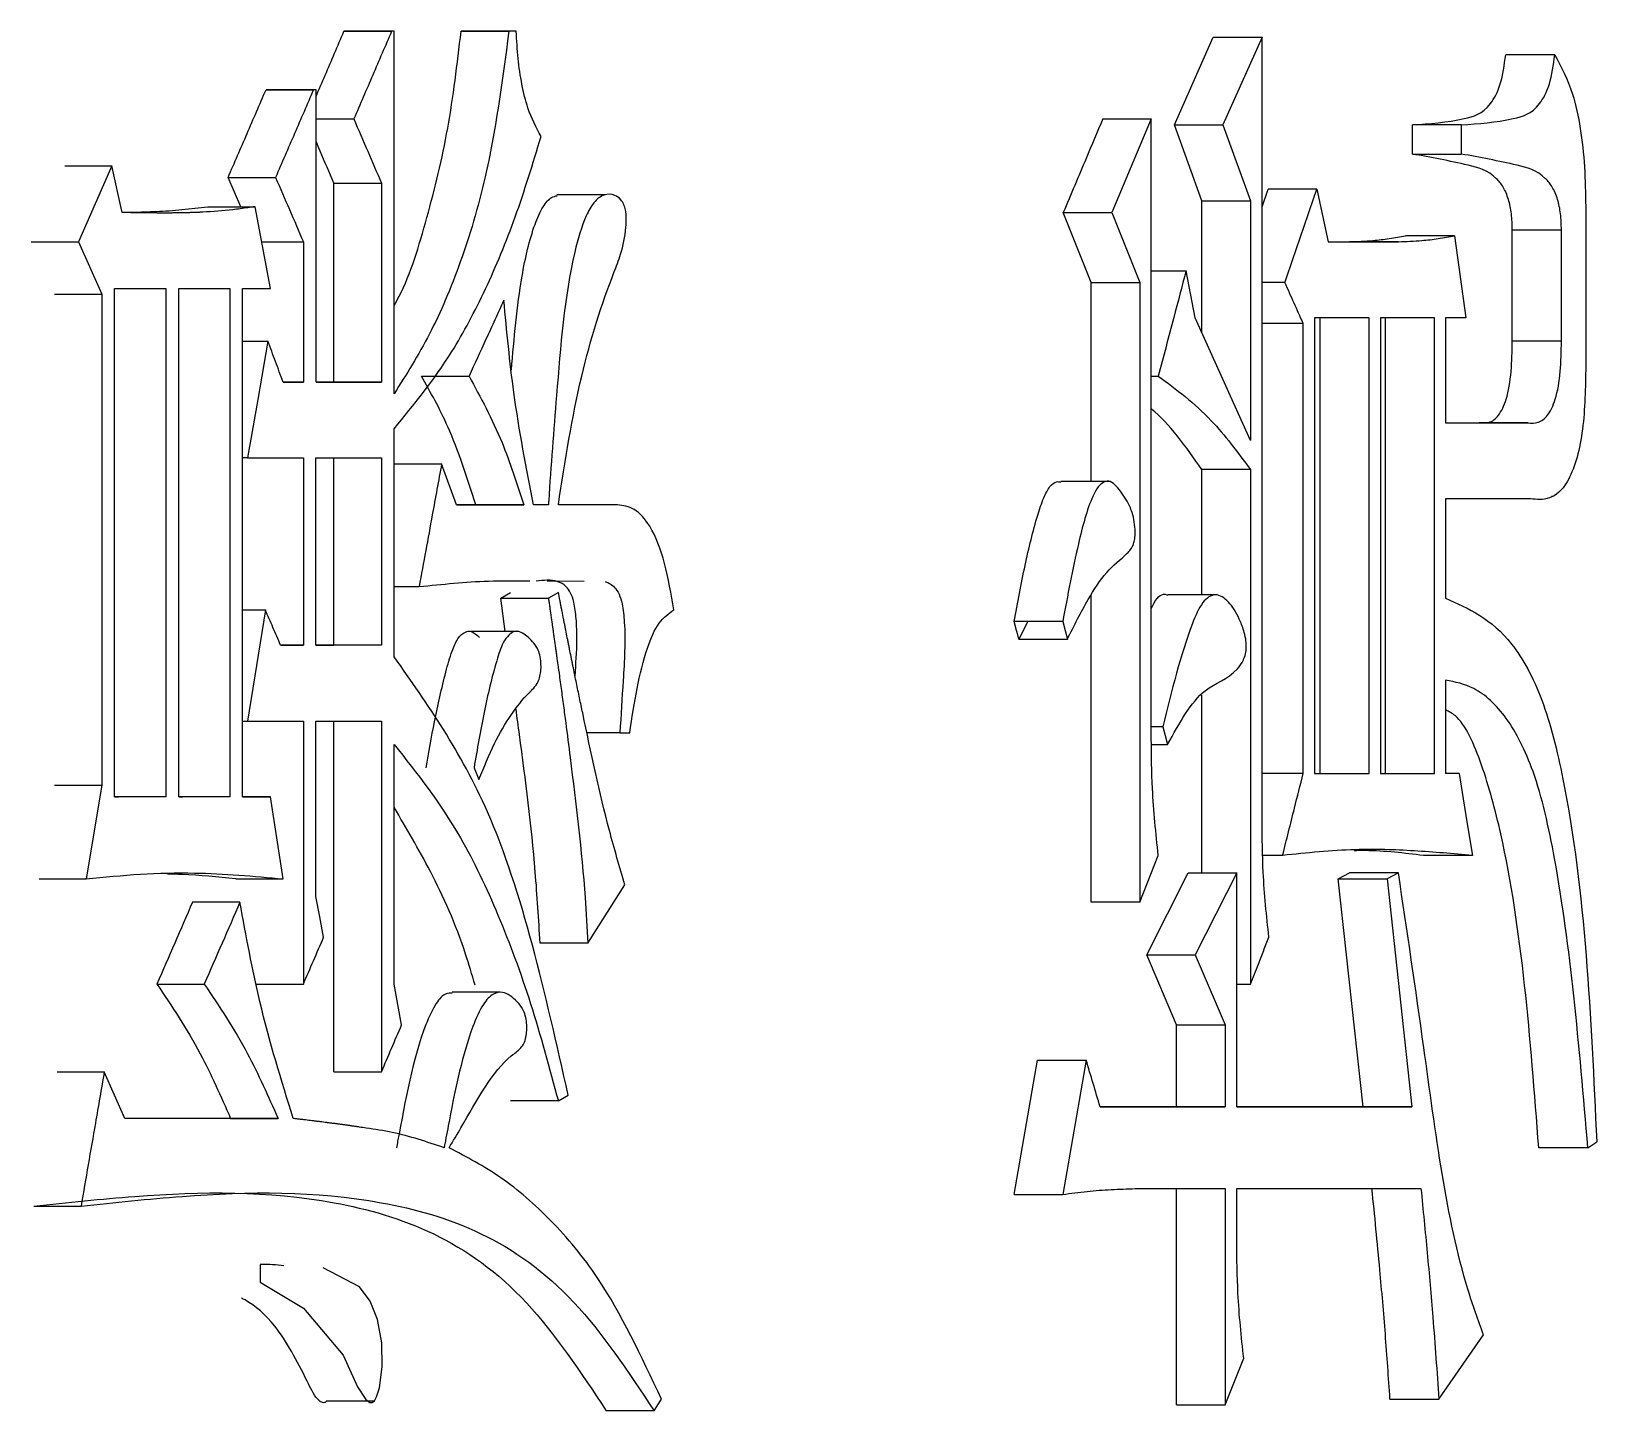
# Model space of a CAD drawing. Header units: millimetres. Extents: x 2371 to 4515, y 843 to 2359.
# Drawn here: x 3292.694 to 3295.591, y 1072.162 to 1074.715 of the extents above; entities that cross this region are included whole.
import ezdxf

# ---------------------------------------------------------------- set-up
doc = ezdxf.new("R2010")
doc.units = ezdxf.units.MM

msp = doc.modelspace()

# ---------------------------------------------------------------- linework, layer by layer
at = {"color": 7, "linetype": 'Continuous', "lineweight": 25}
for p, q in [((3293.2729, 1074.7147), (3293.3609, 1074.7147)), ((3293.2775, 1074.7147), (3293.2729, 1074.7147)), ((3293.3656, 1074.7147), (3293.2775, 1074.7147)), ((3293.3656, 1074.7147), (3293.3609, 1074.7147)), ((3293.3656, 1074.0441), (3293.3656, 1074.7147)), ((3293.5917, 1074.7147), (3293.5033, 1074.7147)), ((3293.5917, 1074.7147), (3293.5779, 1074.7147)), ((3294.8093, 1074.5417), (3294.8814, 1074.704)), ((3294.8814, 1074.704), (3294.9716, 1074.704)), ((3294.9716, 1074.704), (3294.8993, 1074.5417)), ((3294.9715, 1073.2544), (3294.9716, 1074.704)), ((3295.5132, 1074.6715), (3295.4224, 1074.6715)), ((3293.1286, 1074.6066), (3293.2165, 1074.6066)), ((3293.1333, 1074.6066), (3293.1286, 1074.6066)), ((3293.2212, 1074.6066), (3293.1333, 1074.6066)), ((3293.2212, 1074.6066), (3293.2165, 1074.6066)), ((3293.2212, 1074.0657), (3293.2212, 1074.6066)), ((3293.2212, 1074.5525), (3293.2912, 1074.5525)), ((3294.6769, 1074.5525), (3294.7667, 1074.5525)), ((3294.7667, 1074.5525), (3294.6936, 1074.3794)), ((3294.7667, 1073.4059), (3294.7667, 1074.5525)), ((3294.8093, 1074.5417), (3294.8993, 1074.5417)), ((3294.8602, 1074.4011), (3294.8093, 1074.5417)), ((3294.8993, 1074.5417), (3294.9503, 1074.4011)), ((3295.3403, 1074.5417), (3295.2497, 1074.5417)), ((3295.2497, 1074.4876), (3295.2497, 1074.5417)), ((3295.3403, 1074.5417), (3295.3403, 1074.4876)), ((3292.7563, 1074.4659), (3292.8436, 1074.4659)), ((3292.8436, 1074.4659), (3292.7816, 1074.3253)), ((3292.8627, 1074.3794), (3292.8436, 1074.4659)), ((3295.2497, 1074.4876), (3295.3403, 1074.4876)), ((3293.0584, 1074.4443), (3293.1462, 1074.4443)), ((3293.0819, 1074.3902), (3293.0584, 1074.4443)), ((3293.2543, 1074.4335), (3293.3423, 1074.4335)), ((3293.2543, 1074.0657), (3293.2543, 1074.4335)), ((3293.3423, 1074.4335), (3293.3423, 1074.0657)), ((3293.7562, 1074.4119), (3293.667, 1074.4119)), ((3294.8602, 1074.1578), (3294.8602, 1074.4011)), ((3294.9503, 1074.4011), (3294.9503, 1073.9576)), ((3294.9716, 1074.3899), (3294.9827, 1074.4227)), ((3295.073, 1074.4227), (3294.9827, 1074.4227)), ((3292.961, 1074.384), (3293.0209, 1074.3902)), ((3293.0209, 1074.3902), (3293.1086, 1074.3902)), ((3293.1368, 1074.2388), (3293.1086, 1074.3902)), ((3294.6038, 1074.3794), (3294.6936, 1074.3794)), ((3294.6554, 1074.2496), (3294.6038, 1074.3794)), ((3294.6936, 1074.3794), (3294.7453, 1074.2496)), ((3295.5704, 1074.3903), (3295.5704, 1074.0874)), ((3295.5255, 1074.347), (3295.4346, 1074.347)), ((3295.4346, 1074.1415), (3295.4346, 1074.347)), ((3295.5255, 1074.1415), (3295.5255, 1074.347)), ((3292.6943, 1074.3253), (3292.7816, 1074.3253)), ((3292.7816, 1074.3253), (3292.8246, 1074.228)), ((3293.1207, 1074.3253), (3293.1978, 1074.3253)), ((3293.1978, 1074.3253), (3293.1978, 1074.0657)), ((3295.094, 1074.3254), (3295.2239, 1074.3254)), ((3295.094, 1074.3254), (3295.1335, 1074.3254)), ((3295.2239, 1074.3254), (3295.1335, 1074.3254)), ((3295.3279, 1074.3362), (3295.2373, 1074.3362)), ((3294.7667, 1074.2713), (3294.831, 1074.2713)), ((3294.8481, 1074.1847), (3294.831, 1074.2713)), ((3292.8484, 1073.2977), (3292.8484, 1074.2388)), ((3292.8484, 1074.2388), (3292.9434, 1074.2388)), ((3292.9434, 1074.2388), (3292.9434, 1073.2977)), ((3292.9671, 1073.2977), (3292.9671, 1074.2388)), ((3292.9671, 1074.2388), (3293.0616, 1074.2388)), ((3293.0616, 1074.2388), (3293.0615, 1073.2977)), ((3293.0851, 1074.2388), (3293.1368, 1074.2388)), ((3293.0851, 1073.2977), (3293.0851, 1074.2388)), ((3294.6554, 1074.2496), (3294.7453, 1074.2496)), ((3294.6554, 1073.8818), (3294.6554, 1074.2496)), ((3294.7453, 1074.2496), (3294.7452, 1073.103)), ((3295.0139, 1074.2496), (3294.9716, 1074.2496)), ((3294.9503, 1073.9576), (3294.8481, 1074.1847)), ((3295.0477, 1074.1739), (3294.9716, 1074.1739)), ((3295.0477, 1073.341), (3295.0477, 1074.1739)), ((3295.1696, 1074.1847), (3295.0688, 1074.1847)), ((3295.0688, 1074.1847), (3295.0688, 1073.341)), ((3295.0792, 1073.341), (3295.0792, 1074.1847)), ((3295.1696, 1073.341), (3295.1696, 1074.1847)), ((3295.2905, 1074.1847), (3295.1905, 1074.1847)), ((3295.1905, 1074.1847), (3295.1905, 1073.341)), ((3295.2, 1073.341), (3295.2, 1074.1847)), ((3295.2905, 1073.341), (3295.2905, 1074.1847)), ((3295.3486, 1074.1847), (3295.3113, 1074.1847)), ((3295.3113, 1074.1847), (3295.3113, 1073.99)), ((3293.0851, 1074.1414), (3293.1321, 1074.1414)), ((3295.5255, 1074.1415), (3295.4346, 1074.1415)), ((3293.1978, 1074.0657), (3293.1603, 1074.0657)), ((3293.1603, 1074.0657), (3293.1978, 1074.0657)), ((3293.3423, 1074.0657), (3293.2212, 1074.0657)), ((3293.2212, 1074.0657), (3293.2543, 1074.0657)), ((3293.2543, 1074.0657), (3293.3423, 1074.0657)), ((3294.7667, 1074.0765), (3294.7796, 1074.0765)), ((3293.3656, 1073.5573), (3293.3656, 1073.9792)), ((3295.3113, 1073.99), (3295.464, 1073.99)), ((3295.3113, 1073.99), (3295.3732, 1073.99)), ((3295.464, 1073.99), (3295.3732, 1073.99)), ((3293.0945, 1073.9251), (3293.0851, 1073.9251)), ((3293.0945, 1073.9251), (3293.1978, 1073.9251)), ((3293.1978, 1073.9251), (3293.1978, 1073.5789)), ((3293.2211, 1073.5789), (3293.2211, 1073.9251)), ((3293.2211, 1073.9251), (3293.3423, 1073.9251)), ((3293.2543, 1073.5789), (3293.2543, 1073.9251)), ((3293.3423, 1073.9251), (3293.3423, 1073.5789)), ((3293.3656, 1073.9143), (3293.4535, 1073.9143)), ((3293.4813, 1073.8385), (3293.4535, 1073.9143)), ((3294.6897, 1073.8818), (3294.5992, 1073.8818)), ((3294.9503, 1073.9035), (3294.8602, 1073.9035)), ((3294.8602, 1073.6717), (3294.8602, 1073.9035)), ((3294.9503, 1073.9035), (3294.9503, 1072.9516)), ((3295.5071, 1073.8547), (3295.5105, 1073.8547)), ((3293.4812, 1073.8385), (3293.517, 1073.8385)), ((3293.6054, 1073.8385), (3293.4813, 1073.8385)), ((3293.517, 1073.8385), (3293.6054, 1073.8385)), ((3293.6513, 1073.8385), (3293.6238, 1073.8385)), ((3293.7788, 1073.8385), (3293.6696, 1073.8385)), ((3293.7788, 1073.8385), (3293.6902, 1073.8386)), ((3295.4681, 1073.8494), (3295.3113, 1073.8494)), ((3295.3113, 1073.8494), (3295.3113, 1073.6655)), ((3295.4681, 1073.8494), (3295.3773, 1073.8494)), ((3293.3656, 1073.6871), (3293.4119, 1073.6871)), ((3293.6486, 1073.698), (3293.7171, 1073.6969)), ((3293.5628, 1073.6655), (3293.5811, 1073.6763)), ((3293.5714, 1073.6041), (3293.5628, 1073.6655)), ((3293.5628, 1073.6655), (3293.6512, 1073.6655)), ((3293.6695, 1073.6763), (3293.6512, 1073.6655)), ((3294.6554, 1073.103), (3294.6554, 1073.6711)), ((3294.8875, 1073.6717), (3294.797, 1073.6717)), ((3293.0851, 1073.6438), (3293.1274, 1073.6438)), ((3294.6028, 1073.6222), (3294.5131, 1073.6222)), ((3294.5375, 1073.6215), (3294.5218, 1073.5898)), ((3293.5962, 1073.6041), (3293.5072, 1073.6041)), ((3294.5218, 1073.5898), (3294.6114, 1073.5898)), ((3293.1978, 1073.5789), (3293.1556, 1073.5789)), ((3293.1556, 1073.5789), (3293.1978, 1073.5789)), ((3293.3423, 1073.5789), (3293.2211, 1073.5789)), ((3293.2211, 1073.5789), (3293.2543, 1073.5789)), ((3293.3423, 1073.5789), (3293.2543, 1073.5789)), ((3295.3113, 1073.5141), (3295.3113, 1073.341)), ((3294.8602, 1073.1571), (3294.8602, 1073.486)), ((3293.0851, 1073.4383), (3293.0945, 1073.4383)), ((3293.0945, 1073.4383), (3293.1978, 1073.4383)), ((3293.1978, 1073.4383), (3293.1977, 1072.9515)), ((3293.2211, 1073.4383), (3293.3423, 1073.4383)), ((3293.2211, 1073.1138), (3293.2211, 1073.4383)), ((3293.2543, 1072.7893), (3293.2543, 1073.4383)), ((3293.3423, 1073.4383), (3293.3423, 1072.7893)), ((3293.7834, 1073.4167), (3293.7229, 1073.4167)), ((3293.7834, 1073.4167), (3293.8015, 1073.4167)), ((3294.7882, 1073.4275), (3294.7667, 1073.4275)), ((3293.3655, 1072.9515), (3293.3656, 1073.395)), ((3294.767, 1073.3951), (3294.7968, 1073.3951)), ((3293.5135, 1073.3518), (3293.5227, 1073.3302)), ((3295.0477, 1073.341), (3294.9715, 1073.341)), ((3295.0688, 1073.341), (3295.1696, 1073.341)), ((3295.0688, 1073.341), (3295.0792, 1073.341)), ((3295.0792, 1073.341), (3295.1696, 1073.341)), ((3295.1905, 1073.341), (3295.2905, 1073.341)), ((3295.1905, 1073.341), (3295.2, 1073.341)), ((3295.2, 1073.341), (3295.2905, 1073.341)), ((3295.3362, 1073.341), (3295.3113, 1073.341)), ((3295.3362, 1073.341), (3295.3113, 1073.341)), ((3292.8246, 1073.3193), (3292.7959, 1073.1462)), ((3292.9434, 1073.2977), (3292.8484, 1073.2977)), ((3292.8484, 1073.2977), (3292.8559, 1073.2977)), ((3292.9434, 1073.2977), (3292.8559, 1073.2977)), ((3293.0615, 1073.2977), (3292.9671, 1073.2977)), ((3292.9671, 1073.2977), (3292.9739, 1073.2977)), ((3293.0615, 1073.2977), (3292.9739, 1073.2977)), ((3293.1368, 1073.2977), (3293.0851, 1073.2977)), ((3293.0851, 1073.2977), (3293.1368, 1073.2977)), ((3293.1603, 1073.1462), (3293.1368, 1073.2977)), ((3294.7452, 1073.103), (3294.7796, 1073.1895)), ((3295.0097, 1073.1895), (3294.973, 1073.1895)), ((3295.361, 1073.1895), (3295.2703, 1073.1895)), ((3294.7581, 1073.0056), (3294.8348, 1073.1571)), ((3294.9248, 1073.1571), (3294.8481, 1073.0056)), ((3294.9248, 1072.7244), (3294.9248, 1073.1571)), ((3295.1126, 1073.1463), (3295.1335, 1073.1571)), ((3295.2239, 1073.1571), (3295.1335, 1073.1571)), ((3295.2239, 1073.1571), (3295.203, 1073.1463)), ((3292.7086, 1073.1462), (3292.7959, 1073.1462)), ((3293.0725, 1073.1462), (3293.1603, 1073.1462)), ((3293.7242, 1073.0273), (3293.7924, 1073.1354)), ((3295.1126, 1073.1463), (3295.203, 1073.1463)), ((3295.1584, 1072.7244), (3295.1126, 1073.1463)), ((3295.203, 1073.1463), (3295.2489, 1072.7244)), ((3293.0804, 1073.103), (3292.9927, 1073.103)), ((3294.7452, 1073.103), (3294.6554, 1073.103)), ((3293.7242, 1073.0273), (3293.6357, 1073.0273)), ((3294.7581, 1073.0056), (3294.8481, 1073.0056)), ((3294.8135, 1072.8758), (3294.7581, 1073.0056)), ((3294.8481, 1073.0056), (3294.9036, 1072.8758)), ((3293.5618, 1072.9365), (3293.473, 1072.9365)), ((3294.9248, 1072.9516), (3294.9503, 1072.9516)), ((3294.8135, 1072.8758), (3294.9036, 1072.8758)), ((3294.8135, 1072.7244), (3294.8135, 1072.8758)), ((3294.9036, 1072.8758), (3294.9036, 1072.7244)), ((3294.5131, 1072.5621), (3294.5563, 1072.8109)), ((3294.5563, 1072.8109), (3294.6461, 1072.8109)), ((3294.6461, 1072.8109), (3294.6028, 1072.5621)), ((3292.742, 1072.7893), (3292.8293, 1072.7893)), ((3292.8674, 1072.7027), (3292.8293, 1072.7893)), ((3293.6695, 1072.7352), (3293.6877, 1072.746)), ((3294.9036, 1072.7244), (3294.672, 1072.7244)), ((3294.672, 1072.7244), (3294.8135, 1072.7244)), ((3294.8135, 1072.7244), (3294.9036, 1072.7244)), ((3295.2489, 1072.7244), (3294.9248, 1072.7244)), ((3294.9248, 1072.7244), (3295.1584, 1072.7244)), ((3295.1584, 1072.7244), (3295.2489, 1072.7244)), ((3293.1509, 1072.7027), (3292.8674, 1072.7027)), ((3293.0631, 1072.7027), (3292.8674, 1072.7027)), ((3293.0631, 1072.7027), (3293.1509, 1072.7027)), ((3295.5745, 1072.6487), (3295.4836, 1072.6487)), ((3295.5745, 1072.6487), (3295.5908, 1072.6595)), ((3294.5131, 1072.5621), (3294.6028, 1072.5621)), ((3294.7366, 1072.5729), (3294.9035, 1072.5729)), ((3294.8135, 1072.1727), (3294.8135, 1072.5729)), ((3294.9035, 1072.5729), (3294.9035, 1072.1727)), ((3294.9248, 1072.5729), (3295.2656, 1072.573)), ((3294.9248, 1072.4756), (3294.9248, 1072.5729)), ((3292.6991, 1072.5404), (3292.7864, 1072.5404)), ((3293.118, 1072.4323), (3293.118, 1072.3998)), ((3293.1625, 1072.4341), (3293.162, 1072.4341)), ((3295.2988, 1072.1835), (3295.3814, 1072.3022)), ((3294.9035, 1072.1727), (3294.9376, 1072.2592)), ((3293.2415, 1072.1805), (3293.33, 1072.1805)), ((3295.2083, 1072.1835), (3295.2988, 1072.1835)), ((3293.8469, 1072.162), (3293.7582, 1072.162))]:
    msp.add_line(p, q, dxfattribs=at)
at = {"color": 7, "linetype": 'Continuous', "lineweight": 25, "flags": 128}
for points in [[(3293.4896, 1074.7147), (3293.519, 1074.7147), (3293.5779, 1074.7147)], [(3293.5033, 1074.7147), (3293.4987, 1074.7147), (3293.4956, 1074.7147), (3293.4926, 1074.7147), (3293.4896, 1074.7147)], [(3294.8602, 1074.4011), (3294.9053, 1074.4011), (3294.9503, 1074.4011)], [(3295.073, 1074.4227), (3295.0835, 1074.374), (3295.094, 1074.3254)], [(3295.3279, 1074.3362), (3295.3382, 1074.2605), (3295.3486, 1074.1847)], [(3292.7372, 1074.228), (3292.7809, 1074.228), (3292.8246, 1074.228)], [(3292.8246, 1074.228), (3292.8246, 1073.7736), (3292.8246, 1073.3193)], [(3293.1321, 1074.1414), (3293.1133, 1074.0332), (3293.0945, 1073.9251)], [(3293.1274, 1073.6438), (3293.111, 1073.5411), (3293.0945, 1073.4383)], [(3294.5218, 1073.5898), (3294.5196, 1073.5979), (3294.5174, 1073.6061), (3294.5131, 1073.6222)], [(3294.6028, 1073.6222), (3294.6071, 1073.606), (3294.6114, 1073.5898)], [(3294.7882, 1073.4275), (3294.7925, 1073.4113), (3294.7968, 1073.3951)], [(3295.3362, 1073.341), (3295.3438, 1073.2944), (3295.3514, 1073.2478), (3295.361, 1073.1895)], [(3292.7372, 1073.3193), (3292.759, 1073.3193), (3292.7809, 1073.3193), (3292.8027, 1073.3193), (3292.8246, 1073.3193)], [(3294.8348, 1073.1571), (3294.8575, 1073.1571), (3294.8912, 1073.1571), (3294.9248, 1073.1571)], [(3293.2352, 1073.0381), (3293.2282, 1073.0759), (3293.2211, 1073.1138)], [(3292.9268, 1072.9515), (3292.9489, 1072.9515), (3292.971, 1072.9515), (3293.0144, 1072.9515)], [(3293.1099, 1072.9515), (3293.1321, 1072.9515), (3293.1543, 1072.9515), (3293.1977, 1072.9515)], [(3293.3795, 1072.8758), (3293.3725, 1072.9137), (3293.3655, 1072.9515)], [(3293.2543, 1072.7893), (3293.2765, 1072.7893), (3293.2988, 1072.7893), (3293.3423, 1072.7893)], [(3293.6695, 1072.7352), (3293.633, 1072.7352), (3293.607, 1072.7352), (3293.581, 1072.7352)], [(3293.118, 1072.3998), (3293.1982, 1072.3516), (3293.2712, 1072.265), (3293.2976, 1072.2063), (3293.3132, 1072.1824), (3293.3205, 1072.1771), (3293.325, 1072.177), (3293.3292, 1072.1801), (3293.3333, 1072.1874), (3293.3385, 1072.2043), (3293.3436, 1072.2434), (3293.343, 1072.2877), (3293.3351, 1072.3308), (3293.3215, 1072.3648), (3293.3016, 1072.3914), (3293.2344, 1072.4265), (3293.2344, 1072.4265)], [(3293.8469, 1072.162), (3293.8536, 1072.1727), (3293.8604, 1072.1835)], [(3294.8135, 1072.1727), (3294.836, 1072.1727), (3294.8585, 1072.1727), (3294.881, 1072.1727), (3294.9035, 1072.1727)]]:
    msp.add_lwpolyline(points, dxfattribs=at)
at = {"color": 7, "linetype": 'Continuous', "lineweight": 25}
for points, knots in [([(3293.2212, 1074.5942), (3293.2268, 1074.6074), (3293.2441, 1074.6475), (3293.2613, 1074.6877), (3293.2729, 1074.7147)], [0, 0, 0, 0, 0.326762, 1, 1, 1, 1]), ([(3293.3609, 1074.7147), (3293.3493, 1074.6877), (3293.3261, 1074.6336), (3293.3028, 1074.5795), (3293.2912, 1074.5525)], [0, 0, 0, 0, 0.5, 1, 1, 1, 1]), ([(3293.5779, 1074.7147), (3293.5657, 1074.6219), (3293.5456, 1074.4699), (3293.4902, 1074.2857), (3293.4333, 1074.1508), (3293.388, 1074.0795), (3293.3656, 1074.0441)], [0, 0, 0, 0, 0.347456, 0.568585, 0.785979, 1, 1, 1, 1]), ([(3293.3656, 1074.2069), (3293.3688, 1074.2128), (3293.3938, 1074.2579), (3293.4278, 1074.37), (3293.4681, 1074.5335), (3293.4824, 1074.6541), (3293.4896, 1074.7147)], [0, 0, 0, 0, 0.046421, 0.359328, 0.677626, 1, 1, 1, 1]), ([(3293.6375, 1074.5201), (3293.6287, 1074.5366), (3293.614, 1074.5641), (3293.6016, 1074.6165), (3293.5942, 1074.6644), (3293.5925, 1074.6979), (3293.5917, 1074.7147)], [0, 0, 0, 0, 0.330678, 0.55099, 0.77457, 1, 1, 1, 1]), ([(3295.2497, 1074.5417), (3295.2816, 1074.5439), (3295.3301, 1074.5471), (3295.3875, 1074.5644), (3295.4147, 1074.6148), (3295.4198, 1074.6523), (3295.4224, 1074.6715)], [0, 0, 0, 0, 0.4926757, 0.7494269, 0.8720119, 1, 1, 1, 1]), ([(3295.3403, 1074.5417), (3295.3722, 1074.5439), (3295.4208, 1074.5471), (3295.4783, 1074.5644), (3295.5055, 1074.6148), (3295.5106, 1074.6523), (3295.5132, 1074.6715)], [0, 0, 0, 0, 0.492785, 0.749576, 0.872123, 1, 1, 1, 1]), ([(3295.5132, 1074.6715), (3295.5252, 1074.6491), (3295.5451, 1074.6116), (3295.5615, 1074.5353), (3295.5692, 1074.4641), (3295.57, 1074.4149), (3295.5704, 1074.3903)], [0, 0, 0, 0, 0.32906, 0.549528, 0.774008, 1, 1, 1, 1]), ([(3293.0584, 1074.4443), (3293.0702, 1074.4714), (3293.0936, 1074.5254), (3293.1169, 1074.5795), (3293.1286, 1074.6066)], [0, 0, 0, 0, 0.499999, 1, 1, 1, 1]), ([(3293.2165, 1074.6066), (3293.2048, 1074.5795), (3293.1814, 1074.5254), (3293.1579, 1074.4713), (3293.1462, 1074.4443)], [0, 0, 0, 0, 0.5, 1, 1, 1, 1]), ([(3293.2912, 1074.5525), (3293.2997, 1074.5327), (3293.3168, 1074.493), (3293.3338, 1074.4533), (3293.3423, 1074.4335)], [0, 0, 0, 0, 0.500001, 1, 1, 1, 1]), ([(3294.6769, 1074.5525), (3294.6666, 1074.5282), (3294.6494, 1074.4872), (3294.625, 1074.4296), (3294.6109, 1074.3961), (3294.6038, 1074.3794)], [0, 0, 0, 0, 0.420871, 0.710435, 1, 1, 1, 1]), ([(3293.3656, 1073.9792), (3293.4023, 1074.0237), (3293.4631, 1074.0976), (3293.536, 1074.2361), (3293.5918, 1074.3692), (3293.6222, 1074.4696), (3293.6375, 1074.5201)], [0, 0, 0, 0, 0.333809, 0.553089, 0.775219, 1, 1, 1, 1]), ([(3293.2543, 1074.4335), (3293.2458, 1074.4533), (3293.2348, 1074.4791), (3293.2237, 1074.5048), (3293.2212, 1074.5107)], [0, 0, 0, 0, 0.770201, 1, 1, 1, 1]), ([(3295.4346, 1074.347), (3295.4344, 1074.3571), (3295.4338, 1074.3771), (3295.4279, 1074.4055), (3295.4181, 1074.4278), (3295.3936, 1074.457), (3295.3362, 1074.4717), (3295.284, 1074.4813), (3295.2497, 1074.4876)], [0, 0, 0, 0, 0.060186, 0.119313, 0.185904, 0.25149, 0.507936, 1, 1, 1, 1]), ([(3295.5255, 1074.347), (3295.5252, 1074.3571), (3295.5247, 1074.3771), (3295.5187, 1074.4055), (3295.5089, 1074.4278), (3295.4844, 1074.457), (3295.4269, 1074.4716), (3295.3747, 1074.4813), (3295.3403, 1074.4876)], [0, 0, 0, 0, 0.060123, 0.1192, 0.185763, 0.251345, 0.507834, 1, 1, 1, 1]), ([(3293.1462, 1074.4443), (3293.1548, 1074.4245), (3293.172, 1074.3848), (3293.1892, 1074.3451), (3293.1978, 1074.3253)], [0, 0, 0, 0, 0.500001, 1, 1, 1, 1]), ([(3293.5827, 1074.0876), (3293.5878, 1074.1464), (3293.5958, 1074.241), (3293.6191, 1074.3427), (3293.6397, 1074.3898), (3293.6544, 1074.4079), (3293.6638, 1074.4098), (3293.6672, 1074.4105)], [0, 0, 0, 0, 0.454474, 0.731259, 0.84685, 0.944624, 1, 1, 1, 1]), ([(3293.6696, 1073.8385), (3293.6822, 1073.9197), (3293.7062, 1074.0742), (3293.7533, 1074.2216), (3293.7866, 1074.3039), (3293.7942, 1074.3394), (3293.7956, 1074.3682), (3293.7944, 1074.3833), (3293.7906, 1074.3955), (3293.7839, 1074.4056), (3293.7716, 1074.4135), (3293.7541, 1074.4139), (3293.7353, 1074.4006), (3293.7156, 1074.3648), (3293.6828, 1074.2512), (3293.6683, 1074.0653), (3293.6554, 1073.9086), (3293.6514, 1073.8409), (3293.6513, 1073.8385)], [0, 0, 0, 0, 0.188824, 0.359425, 0.391174, 0.431004, 0.443042, 0.4552, 0.463942, 0.475035, 0.493349, 0.52466, 0.556942, 0.585534, 0.64557, 0.848774, 0.994709, 1, 1, 1, 1]), ([(3295.0139, 1074.2496), (3295.0238, 1074.2785), (3295.0386, 1074.3217), (3295.0582, 1074.3794), (3295.0681, 1074.4083), (3295.073, 1074.4227)], [0, 0, 0, 0, 0.5, 0.75, 1, 1, 1, 1]), ([(3293.1086, 1074.3902), (3293.0994, 1074.3889), (3293.0856, 1074.3869), (3293.0533, 1074.3828), (3293.0279, 1074.3809), (3293.0047, 1074.3797), (3292.9978, 1074.3794), (3292.9908, 1074.3792), (3292.9839, 1074.379), (3292.9746, 1074.3787), (3292.9653, 1074.3786), (3292.956, 1074.3785), (3292.949, 1074.3784), (3292.9421, 1074.3784), (3292.9351, 1074.3784), (3292.9281, 1074.3785), (3292.9223, 1074.3785), (3292.9176, 1074.3785), (3292.9141, 1074.3786), (3292.9106, 1074.3786), (3292.9072, 1074.3786), (3292.9037, 1074.3787), (3292.9002, 1074.3787), (3292.8967, 1074.3788), (3292.892, 1074.3789), (3292.8873, 1074.3789), (3292.8827, 1074.379), (3292.8792, 1074.3791), (3292.8757, 1074.3792), (3292.8722, 1074.3792), (3292.8679, 1074.3793), (3292.8647, 1074.3794), (3292.8627, 1074.3794)], [0, 0, 0, 0, 0.113118, 0.169677, 0.395941, 0.424221, 0.4525, 0.480779, 0.509059, 0.537338, 0.593897, 0.622177, 0.650456, 0.678735, 0.707015, 0.735294, 0.763573, 0.777713, 0.791853, 0.805993, 0.820132, 0.834272, 0.848412, 0.862551, 0.876691, 0.90497, 0.91911, 0.93325, 0.947389, 0.961529, 0.975669, 1, 1, 1, 1]), ([(3292.9614, 1074.3829), (3292.9537, 1074.3823), (3292.9341, 1074.381), (3292.8955, 1074.3796), (3292.8729, 1074.3794), (3292.8637, 1074.3794)], [0, 0, 0, 0, 0.27763, 0.704747, 1, 1, 1, 1]), ([(3295.1335, 1074.3254), (3295.1479, 1074.3258), (3295.1725, 1074.3266), (3295.2071, 1074.3311), (3295.2272, 1074.3345), (3295.2373, 1074.3362)], [0, 0, 0, 0, 0.416267, 0.70808, 1, 1, 1, 1]), ([(3295.2239, 1074.3254), (3295.2384, 1074.3259), (3295.263, 1074.3268), (3295.2976, 1074.3307), (3295.3178, 1074.3344), (3295.3279, 1074.3362)], [0, 0, 0, 0, 0.415687, 0.707752, 1, 1, 1, 1]), ([(3294.831, 1074.2713), (3294.8234, 1074.2424), (3294.8111, 1074.1956), (3294.7939, 1074.1307), (3294.7844, 1074.0946), (3294.7796, 1074.0765)], [0, 0, 0, 0, 0.4440726, 0.7220363, 1, 1, 1, 1]), ([(3295.0477, 1074.1739), (3295.0421, 1074.1865), (3295.0308, 1074.2118), (3295.0195, 1074.237), (3295.0139, 1074.2496)], [0, 0, 0, 0, 0.499999, 1, 1, 1, 1]), ([(3293.5687, 1074.2172), (3293.5632, 1074.2051), (3293.5522, 1074.181), (3293.5307, 1074.1341), (3293.5147, 1074.0993), (3293.5043, 1074.0765)], [0, 0, 0, 0, 0.25711, 0.51422, 1, 1, 1, 1]), ([(3293.6238, 1073.8385), (3293.6103, 1073.907), (3293.5864, 1074.0295), (3293.5741, 1074.1597), (3293.5687, 1074.2172)], [0, 0, 0, 0, 0.55855, 1, 1, 1, 1]), ([(3293.1603, 1074.0657), (3293.1556, 1074.0783), (3293.1462, 1074.1036), (3293.1368, 1074.1288), (3293.1321, 1074.1414)], [0, 0, 0, 0, 0.500001, 1, 1, 1, 1]), ([(3295.3835, 1073.9906), (3295.3862, 1073.9906), (3295.395, 1073.9904), (3295.4098, 1074.0018), (3295.4256, 1074.0341), (3295.4337, 1074.0851), (3295.4343, 1074.1226), (3295.4346, 1074.1415)], [0, 0, 0, 0, 0.086761, 0.285824, 0.490519, 0.742777, 1, 1, 1, 1]), ([(3295.464, 1073.99), (3295.4701, 1073.9896), (3295.4824, 1073.9888), (3295.5006, 1074.0016), (3295.5164, 1074.0342), (3295.5246, 1074.0851), (3295.5252, 1074.1225), (3295.5255, 1074.1415)], [0, 0, 0, 0, 0.178016, 0.357314, 0.541602, 0.768589, 1, 1, 1, 1]), ([(3295.5704, 1074.0874), (3295.5697, 1074.048), (3295.5682, 1073.971), (3295.5418, 1073.8774), (3295.5034, 1073.8459), (3295.4799, 1073.8482), (3295.4681, 1073.8494)], [0, 0, 0, 0, 0.295173, 0.576606, 0.789028, 1, 1, 1, 1]), ([(3293.4161, 1074.0765), (3293.4235, 1074.0765), (3293.4384, 1074.0765), (3293.4678, 1074.0765), (3293.4897, 1074.0765), (3293.5043, 1074.0765)], [0, 0, 0, 0, 0.252509, 0.505009, 1, 1, 1, 1]), ([(3293.517, 1073.8385), (3293.5008, 1073.8888), (3293.4721, 1073.9778), (3293.4331, 1074.0466), (3293.4161, 1074.0765)], [0, 0, 0, 0, 0.5649403, 1, 1, 1, 1]), ([(3293.5043, 1074.0765), (3293.5256, 1074.0374), (3293.5641, 1073.9669), (3293.5927, 1073.8781), (3293.6054, 1073.8385)], [0, 0, 0, 0, 0.555111, 1, 1, 1, 1]), ([(3294.7796, 1074.0765), (3294.8129, 1074.052), (3294.8727, 1074.0079), (3294.9265, 1073.9355), (3294.9503, 1073.9035)], [0, 0, 0, 0, 0.557248, 1, 1, 1, 1]), ([(3294.8602, 1073.9035), (3294.8304, 1073.9463), (3294.8003, 1073.9894), (3294.7669, 1074.0157), (3294.7667, 1074.0158)], [0, 0, 0, 0, 0.9948219, 1, 1, 1, 1]), ([(3293.4535, 1073.9143), (3293.4478, 1073.8829), (3293.438, 1073.8293), (3293.4241, 1073.7536), (3293.416, 1073.7093), (3293.4119, 1073.6871)], [0, 0, 0, 0, 0.414509, 0.707253, 1, 1, 1, 1]), ([(3294.5131, 1073.6222), (3294.5195, 1073.6572), (3294.5319, 1073.7252), (3294.5506, 1073.8016), (3294.5665, 1073.8505), (3294.5781, 1073.8726), (3294.5896, 1073.8826), (3294.5966, 1073.8811), (3294.5994, 1073.8805)], [0, 0, 0, 0, 0.332169, 0.644911, 0.764477, 0.861963, 0.944096, 1, 1, 1, 1]), ([(3294.6114, 1073.5898), (3294.624, 1073.6149), (3294.6467, 1073.6604), (3294.6834, 1073.717), (3294.7118, 1073.7384), (3294.7286, 1073.7552), (3294.7338, 1073.7641), (3294.7365, 1073.7761), (3294.7371, 1073.7903), (3294.7355, 1073.8073), (3294.7308, 1073.8278), (3294.7193, 1073.8506), (3294.7057, 1073.8698), (3294.6909, 1073.8833), (3294.679, 1073.8817), (3294.6678, 1073.8723), (3294.6495, 1073.8376), (3294.6271, 1073.7519), (3294.6119, 1073.6707), (3294.6028, 1073.6222)], [0, 0, 0, 0, 0.133739, 0.243051, 0.352533, 0.371712, 0.391103, 0.40333, 0.418292, 0.440552, 0.463875, 0.498841, 0.561321, 0.592898, 0.624761, 0.654015, 0.68757, 0.813379, 1, 1, 1, 1]), ([(3293.883, 1073.6438), (3293.8781, 1073.6734), (3293.8686, 1073.7316), (3293.8428, 1073.7984), (3293.8107, 1073.834), (3293.7894, 1073.837), (3293.7788, 1073.8385)], [0, 0, 0, 0, 0.291567, 0.574035, 0.788626, 1, 1, 1, 1]), ([(3293.4119, 1073.6871), (3293.4548, 1073.6915), (3293.5233, 1073.6985), (3293.5913, 1073.698), (3293.6168, 1073.6978)], [0, 0, 0, 0, 0.6252274, 1, 1, 1, 1]), ([(3293.7004, 1073.5217), (3293.702, 1073.5439), (3293.7047, 1073.5791), (3293.7032, 1073.6255), (3293.6995, 1073.6557), (3293.6926, 1073.6761), (3293.6824, 1073.6901), (3293.6608, 1073.7011), (3293.642, 1073.6987), (3293.6287, 1073.697)], [0, 0, 0, 0, 0.223428, 0.353766, 0.460927, 0.53019, 0.599453, 0.71628, 1, 1, 1, 1]), ([(3293.7564, 1073.6963), (3293.7624, 1073.6939), (3293.7716, 1073.69), (3293.7823, 1073.6739), (3293.7889, 1073.6516), (3293.7946, 1073.5973), (3293.7896, 1073.5166), (3293.7854, 1073.4488), (3293.7834, 1073.4167)], [0, 0, 0, 0, 0.120528, 0.187177, 0.25408, 0.361766, 0.697149, 1, 1, 1, 1]), ([(3293.6512, 1073.6655), (3293.6516, 1073.6628), (3293.6523, 1073.6575), (3293.6535, 1073.6496), (3293.6546, 1073.6416), (3293.6561, 1073.6311), (3293.6576, 1073.6205), (3293.6591, 1073.6099), (3293.6602, 1073.6019), (3293.6617, 1073.5913), (3293.6632, 1073.5807), (3293.6647, 1073.5701), (3293.6658, 1073.5622), (3293.6673, 1073.5516), (3293.6688, 1073.541), (3293.6706, 1073.5277), (3293.6725, 1073.5144), (3293.6747, 1073.4985), (3293.6775, 1073.4772), (3293.6804, 1073.456), (3293.6853, 1073.4187), (3293.6994, 1073.3064), (3293.716, 1073.1715), (3293.7226, 1073.0554), (3293.7242, 1073.0273)], [0, 0, 0, 0, 0.012619, 0.025237, 0.037856, 0.050474, 0.075711, 0.08833, 0.100948, 0.113567, 0.138804, 0.151422, 0.164041, 0.176659, 0.201896, 0.214515, 0.239752, 0.264989, 0.290226, 0.3407, 0.365937, 0.466887, 0.870929, 1, 1, 1, 1]), ([(3293.7924, 1073.1354), (3293.7828, 1073.1686), (3293.7531, 1073.2701), (3293.7281, 1073.3889), (3293.7097, 1073.4764), (3293.7059, 1073.4949), (3293.702, 1073.5134), (3293.6987, 1073.5296), (3293.6959, 1073.5436), (3293.6945, 1073.5505), (3293.6926, 1073.5598), (3293.6908, 1073.5691), (3293.6889, 1073.5784), (3293.6875, 1073.5854), (3293.6857, 1073.5947), (3293.6838, 1073.604), (3293.682, 1073.6133), (3293.6806, 1073.6203), (3293.6787, 1073.6296), (3293.6769, 1073.639), (3293.675, 1073.6483), (3293.6736, 1073.6553), (3293.6718, 1073.6646), (3293.6704, 1073.6716), (3293.6695, 1073.6763)], [0, 0, 0, 0, 0.194919, 0.596792, 0.647185, 0.672381, 0.697577, 0.74797, 0.760568, 0.773166, 0.785764, 0.81096, 0.823558, 0.836156, 0.848754, 0.873951, 0.886549, 0.899147, 0.911745, 0.936941, 0.949539, 0.962137, 0.974736, 1, 1, 1, 1]), ([(3294.7667, 1073.6466), (3294.7684, 1073.6503), (3294.7759, 1073.6666), (3294.788, 1073.6762), (3294.7962, 1073.6713), (3294.7967, 1073.671)], [0, 0, 0, 0, 0.216989, 0.955314, 1, 1, 1, 1]), ([(3294.7968, 1073.3951), (3294.8187, 1073.4346), (3294.8576, 1073.5045), (3294.9117, 1073.515), (3294.9358, 1073.5469), (3294.9411, 1073.562), (3294.943, 1073.576), (3294.9415, 1073.5913), (3294.937, 1073.609), (3294.9271, 1073.6345), (3294.9098, 1073.6609), (3294.8857, 1073.6772), (3294.8604, 1073.661), (3294.8248, 1073.5783), (3294.8044, 1073.4944), (3294.7882, 1073.4275)], [0, 0, 0, 0, 0.206756, 0.36622, 0.399315, 0.414903, 0.42938, 0.446247, 0.465285, 0.496864, 0.558757, 0.621691, 0.682799, 0.747419, 1, 1, 1, 1]), ([(3295.3113, 1073.6655), (3295.3537, 1073.6466), (3295.4198, 1073.6172), (3295.4932, 1073.4829), (3295.5671, 1073.1824), (3295.5803, 1072.8916), (3295.5908, 1072.6595)], [0, 0, 0, 0, 0.2265728, 0.3529789, 0.4833551, 1, 1, 1, 1]), ([(3293.1556, 1073.5789), (3293.1509, 1073.5897), (3293.1415, 1073.6114), (3293.1321, 1073.633), (3293.1274, 1073.6438)], [0, 0, 0, 0, 0.500001, 1, 1, 1, 1]), ([(3293.8015, 1073.4167), (3293.81, 1073.4717), (3293.8218, 1073.5478), (3293.8545, 1073.6236), (3293.8736, 1073.6372), (3293.883, 1073.6438)], [0, 0, 0, 0, 0.5720712, 0.7896972, 1, 1, 1, 1]), ([(3293.4252, 1073.3518), (3293.4301, 1073.3802), (3293.4403, 1073.4409), (3293.4567, 1073.5128), (3293.471, 1073.5649), (3293.4831, 1073.592), (3293.4959, 1073.604), (3293.5102, 1073.6054), (3293.5184, 1073.5975), (3293.5234, 1073.5928)], [0, 0, 0, 0, 0.251355, 0.535833, 0.663298, 0.752407, 0.8422, 0.905175, 1, 1, 1, 1]), ([(3293.5227, 1073.3302), (3293.532, 1073.3531), (3293.5498, 1073.3968), (3293.5813, 1073.4504), (3293.6089, 1073.4855), (3293.6292, 1073.5032), (3293.6359, 1073.5209), (3293.6376, 1073.5334), (3293.6375, 1073.547), (3293.6355, 1073.561), (3293.6302, 1073.5751), (3293.6183, 1073.5893), (3293.6044, 1073.602), (3293.589, 1073.6058), (3293.5775, 1073.5982), (3293.5651, 1073.5809), (3293.5493, 1073.5316), (3293.5312, 1073.4544), (3293.5194, 1073.3862), (3293.5135, 1073.3518)], [0, 0, 0, 0, 0.117411, 0.224514, 0.331514, 0.385099, 0.401502, 0.417942, 0.434593, 0.453955, 0.473463, 0.503457, 0.565822, 0.597864, 0.6299, 0.663784, 0.718184, 0.85806, 1, 1, 1, 1]), ([(3293.6877, 1072.746), (3293.6454, 1072.9344), (3293.571, 1073.2659), (3293.4275, 1073.4695), (3293.3656, 1073.5573)], [0, 0, 0, 0, 0.568507, 1, 1, 1, 1]), ([(3295.5745, 1072.6487), (3295.5664, 1072.7429), (3295.5509, 1072.9245), (3295.5201, 1073.1611), (3295.4797, 1073.3431), (3295.4254, 1073.4502), (3295.3679, 1073.5026), (3295.3288, 1073.5105), (3295.3113, 1073.5141)], [0, 0, 0, 0, 0.245646, 0.473666, 0.633063, 0.763711, 0.894016, 1, 1, 1, 1]), ([(3293.6357, 1073.0273), (3293.6331, 1073.0712), (3293.6253, 1073.202), (3293.6067, 1073.3451), (3293.5933, 1073.4447), (3293.5912, 1073.4604)], [0, 0, 0, 0, 0.299395, 0.889632, 1, 1, 1, 1]), ([(3295.4836, 1072.6487), (3295.4681, 1072.8512), (3295.4488, 1073.1049), (3295.3806, 1073.358), (3295.3437, 1073.4426), (3295.3172, 1073.456), (3295.3113, 1073.459)], [0, 0, 0, 0, 0.63735, 0.798589, 0.954752, 1, 1, 1, 1]), ([(3293.3656, 1073.395), (3293.408, 1073.3415), (3293.4784, 1073.2526), (3293.5596, 1073.0811), (3293.6204, 1072.9173), (3293.653, 1072.7961), (3293.6695, 1072.7352)], [0, 0, 0, 0, 0.333002, 0.552476, 0.774971, 1, 1, 1, 1]), ([(3294.7796, 1073.1895), (3294.7752, 1073.2306), (3294.7677, 1073.3018), (3294.767, 1073.3749), (3294.7667, 1073.4059)], [0, 0, 0, 0, 0.576873, 1, 1, 1, 1]), ([(3295.0097, 1073.1895), (3295.0133, 1073.2041), (3295.0206, 1073.2332), (3295.0333, 1073.2837), (3295.0423, 1073.3196), (3295.0477, 1073.341)], [0, 0, 0, 0, 0.288217, 0.576435, 1, 1, 1, 1]), ([(3293.5154, 1072.9497), (3293.5097, 1072.9689), (3293.4869, 1073.0465), (3293.4366, 1073.1588), (3293.3883, 1073.2401), (3293.3656, 1073.2786)], [0, 0, 0, 0, 0.148146, 0.597312, 1, 1, 1, 1]), ([(3294.9843, 1073.0381), (3294.98, 1073.0779), (3294.9725, 1073.149), (3294.9718, 1073.2222), (3294.9715, 1073.2544)], [0, 0, 0, 0, 0.558839, 1, 1, 1, 1]), ([(3295.361, 1073.1895), (3295.325, 1073.1927), (3295.2531, 1073.1989), (3295.1361, 1073.2027), (3295.0546, 1073.1942), (3295.0097, 1073.1895)], [0, 0, 0, 0, 0.3098767, 0.6197907, 1, 1, 1, 1]), ([(3295.1438, 1073.1992), (3295.1433, 1073.1989), (3295.1415, 1073.1979), (3295.1455, 1073.1987), (3295.1486, 1073.1993)], [0, 0, 0, 0, 0.2301079, 1, 1, 1, 1]), ([(3295.2703, 1073.1895), (3295.2345, 1073.1938), (3295.1941, 1073.1985), (3295.1532, 1073.1986), (3295.1486, 1073.1986)], [0, 0, 0, 0, 0.8876936, 1, 1, 1, 1]), ([(3292.7959, 1073.1462), (3292.8294, 1073.1495), (3292.8963, 1073.156), (3293.0181, 1073.159), (3293.1057, 1073.1511), (3293.1603, 1073.1462)], [0, 0, 0, 0, 0.273667, 0.547376, 1, 1, 1, 1]), ([(3295.3814, 1072.3022), (3295.3714, 1072.3299), (3295.3167, 1072.4811), (3295.2786, 1072.7909), (3295.2399, 1073.0501), (3295.2239, 1073.1571)], [0, 0, 0, 0, 0.116288, 0.635254, 1, 1, 1, 1]), ([(3293.0725, 1073.1462), (3293.0395, 1073.1496), (3292.9976, 1073.1539), (3292.9553, 1073.1549), (3292.9462, 1073.1551)], [0, 0, 0, 0, 0.7854, 1, 1, 1, 1]), ([(3292.9927, 1073.103), (3292.9817, 1073.0777), (3292.9598, 1073.0272), (3292.9378, 1072.9767), (3292.9268, 1072.9515)], [0, 0, 0, 0, 0.500002, 1, 1, 1, 1]), ([(3293.0804, 1073.103), (3293.0694, 1073.0777), (3293.0474, 1073.0272), (3293.0254, 1072.9767), (3293.0144, 1072.9515)], [0, 0, 0, 0, 0.499997, 1, 1, 1, 1]), ([(3293.179, 1072.7027), (3293.1571, 1072.7733), (3293.1177, 1072.8999), (3293.0918, 1073.0407), (3293.0804, 1073.103)], [0, 0, 0, 0, 0.557889, 1, 1, 1, 1]), ([(3293.1977, 1072.9515), (3293.204, 1072.9659), (3293.2165, 1072.9948), (3293.2289, 1073.0236), (3293.2352, 1073.0381)], [0, 0, 0, 0, 0.499999, 1, 1, 1, 1]), ([(3294.9503, 1072.9516), (3294.9552, 1072.9639), (3294.9633, 1072.9845), (3294.9746, 1073.0134), (3294.981, 1073.0299), (3294.9843, 1073.0381)], [0, 0, 0, 0, 0.4283462, 0.7141671, 1, 1, 1, 1]), ([(3292.9268, 1072.9515), (3292.9543, 1072.9105), (3293.0038, 1072.8369), (3293.0449, 1072.7439), (3293.0631, 1072.7027)], [0, 0, 0, 0, 0.5563431, 1, 1, 1, 1]), ([(3293.0144, 1072.9515), (3293.0419, 1072.9105), (3293.0915, 1072.8369), (3293.1326, 1072.7439), (3293.1509, 1072.7027)], [0, 0, 0, 0, 0.556387, 1, 1, 1, 1]), ([(3293.473, 1072.9349), (3293.4693, 1072.9349), (3293.4588, 1072.9348), (3293.441, 1072.9148), (3293.4034, 1072.8326), (3293.3858, 1072.7316), (3293.3707, 1072.6526), (3293.37, 1072.6486)], [0, 0, 0, 0, 0.06199, 0.176405, 0.324608, 0.966385, 1, 1, 1, 1]), ([(3293.4674, 1072.6487), (3293.4747, 1072.6608), (3293.5116, 1072.7217), (3293.5524, 1072.8004), (3293.5966, 1072.8285), (3293.6059, 1072.8408), (3293.6098, 1072.8525), (3293.6114, 1072.8658), (3293.6111, 1072.8798), (3293.6087, 1072.8936), (3293.6028, 1072.908), (3293.5888, 1072.9246), (3293.5702, 1072.9383), (3293.5479, 1072.9348), (3293.5281, 1072.9135), (3293.496, 1072.8395), (3293.4762, 1072.746), (3293.4619, 1072.6681), (3293.4586, 1072.6509), (3293.4581, 1072.6486)], [0, 0, 0, 0, 0.066203, 0.331418, 0.376174, 0.392134, 0.408285, 0.422252, 0.437571, 0.454108, 0.470588, 0.499884, 0.567199, 0.607022, 0.655995, 0.720748, 0.938177, 0.991744, 1, 1, 1, 1]), ([(3293.3423, 1072.7893), (3293.3485, 1072.8037), (3293.3609, 1072.8325), (3293.3733, 1072.8614), (3293.3795, 1072.8758)], [0, 0, 0, 0, 0.4999995, 1, 1, 1, 1]), ([(3294.672, 1072.7244), (3294.6677, 1072.7388), (3294.659, 1072.7677), (3294.6504, 1072.7965), (3294.6461, 1072.8109)], [0, 0, 0, 0, 0.499999, 1, 1, 1, 1]), ([(3292.8293, 1072.7893), (3292.8238, 1072.7575), (3292.814, 1072.7002), (3292.7996, 1072.6172), (3292.7908, 1072.566), (3292.7864, 1072.5404)], [0, 0, 0, 0, 0.382595, 0.691297, 1, 1, 1, 1]), ([(3293.4581, 1072.6486), (3293.4263, 1072.6594), (3293.3786, 1072.6755), (3293.326, 1072.6831), (3293.3038, 1072.6865), (3293.2958, 1072.6877), (3293.2897, 1072.6886), (3293.2836, 1072.6895), (3293.2776, 1072.6903), (3293.2725, 1072.691), (3293.2674, 1072.6917), (3293.2634, 1072.6922), (3293.2593, 1072.6928), (3293.2553, 1072.6933), (3293.2512, 1072.6938), (3293.2462, 1072.6945), (3293.2421, 1072.695), (3293.237, 1072.6956), (3293.233, 1072.6961), (3293.2289, 1072.6967), (3293.2249, 1072.6972), (3293.2208, 1072.6977), (3293.2157, 1072.6983), (3293.2117, 1072.6988), (3293.2066, 1072.6994), (3293.2025, 1072.6999), (3293.1975, 1072.7005), (3293.1934, 1072.701), (3293.1893, 1072.7015), (3293.1849, 1072.702), (3293.1814, 1072.7024), (3293.179, 1072.7027)], [0, 0, 0, 0, 0.346641, 0.519778, 0.563061, 0.584702, 0.606343, 0.627984, 0.649626, 0.671267, 0.682088, 0.703729, 0.714549, 0.72537, 0.747011, 0.757832, 0.779473, 0.790294, 0.811935, 0.822756, 0.833576, 0.855218, 0.866038, 0.88768, 0.8985, 0.920141, 0.930962, 0.952603, 0.963424, 0.974245, 1, 1, 1, 1]), ([(3293.8604, 1072.1835), (3293.823, 1072.2628), (3293.7618, 1072.3925), (3293.657, 1072.5168), (3293.5644, 1072.5974), (3293.4997, 1072.6316), (3293.4674, 1072.6486)], [0, 0, 0, 0, 0.345608, 0.56562, 0.783503, 1, 1, 1, 1]), ([(3292.6991, 1072.5404), (3292.7615, 1072.5472), (3292.9486, 1072.5674), (3293.2559, 1072.5703), (3293.5631, 1072.4547), (3293.7104, 1072.2337), (3293.7582, 1072.162)], [0, 0, 0, 0, 0.166754, 0.500002, 0.83778, 1, 1, 1, 1]), ([(3292.7864, 1072.5404), (3292.8488, 1072.5471), (3293.0359, 1072.5674), (3293.3432, 1072.5702), (3293.6509, 1072.4554), (3293.7987, 1072.2342), (3293.8469, 1072.162)], [0, 0, 0, 0, 0.166548, 0.499383, 0.836688, 1, 1, 1, 1]), ([(3294.6028, 1072.5621), (3294.6178, 1072.5642), (3294.6476, 1072.5684), (3294.6923, 1072.5716), (3294.7218, 1072.5725), (3294.7366, 1072.5729)], [0, 0, 0, 0, 0.33558, 0.667724, 1, 1, 1, 1]), ([(3295.2083, 1072.1835), (3295.2055, 1072.2236), (3295.2001, 1072.3038), (3295.1888, 1072.4335), (3295.18, 1072.523), (3295.175, 1072.573)], [0, 0, 0, 0, 0.306393, 0.6128198, 1, 1, 1, 1]), ([(3295.2656, 1072.573), (3295.2695, 1072.5334), (3295.2774, 1072.4544), (3295.2887, 1072.3247), (3295.2952, 1072.2341), (3295.2988, 1072.1835)], [0, 0, 0, 0, 0.306381, 0.612797, 1, 1, 1, 1]), ([(3294.9376, 1072.2592), (3294.9333, 1072.299), (3294.9258, 1072.3701), (3294.9251, 1072.4433), (3294.9248, 1072.4756)], [0, 0, 0, 0, 0.558835, 1, 1, 1, 1]), ([(3293.1619, 1072.4302), (3293.1479, 1072.4317), (3293.1333, 1072.4333), (3293.1186, 1072.4323), (3293.118, 1072.4323)], [0, 0, 0, 0, 0.9602384, 1, 1, 1, 1]), ([(3293.2415, 1072.1806), (3293.2413, 1072.1804), (3293.24, 1072.1781), (3293.2365, 1072.1763), (3293.2304, 1072.1772), (3293.2186, 1072.1881), (3293.1922, 1072.2425), (3293.1521, 1072.3191), (3293.107, 1072.3575), (3293.0856, 1072.3692), (3293.0835, 1072.3703)], [0, 0, 0, 0, 0.002584, 0.028109, 0.054673, 0.100241, 0.232006, 0.645153, 0.96551, 1, 1, 1, 1])]:
    msp.add_open_spline(points, degree=3, knots=knots, dxfattribs=at)

doc.saveas('drawing.dxf')
